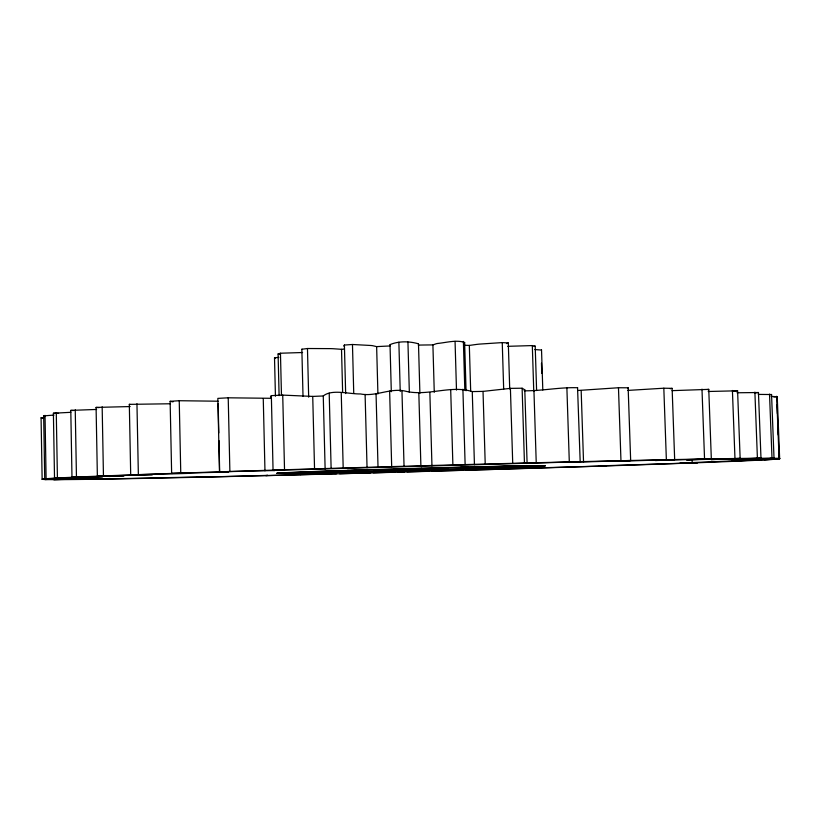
<?xml version="1.0" encoding="UTF-8"?>
<svg xmlns="http://www.w3.org/2000/svg" width="821" height="821" viewBox="0 0 821 821"><rect width="100%" height="100%" fill="white"/><g stroke="black" fill="none" stroke-linecap="round" stroke-linejoin="round"><path stroke-width="1.23" d="M466.061 390.755L464.624 342.46L464.296 343.127M524.219 390.591L524.793 389.831L527.092 463.249M577.573 388.23L580.17 461.659L526.045 463.434L526.969 463.311M43.985 417.704L41.071 417.817L43.431 418.3M541.347 350.044L534.882 349.561M390.006 345.969A98.715 8.21 -1.6 0 0 376.634 346.626L372.58 345.682A21.562 1.909 -1.4 0 0 371.02 345.497L352.466 344.492L344.399 345.046L343.855 345.826L344.389 346.575M272.336 470.269L325.126 468.976L323.258 395.968L312.729 396.42L282.722 395.106L271.351 395.63L270.489 396.707L271.33 397.621M323.258 395.968C331.858 388.867 348.915 394.142 360.419 393.947C375.423 397.005 389.411 387.974 404.548 390.96C426.971 396.923 450.349 384.68 472.26 391.586L474.446 464.768L527.01 463.208M76.107 478.222L80.171 478.048L44.734 478.828L43.657 415.878L54.001 415.077M509.718 389.031L508.302 342.962L506.526 343.568M628.178 460.684L630.661 460.499L628.147 387.799L627.644 387.984M418.361 345.097A98.715 8.21 -1.6 0 1 432.903 344.912L436.197 343.753A21.603 1.919 -1.8 0 1 437.583 343.465C446.388 342.603 456.466 339.607 464.624 342.46M580.078 461.72L575.962 462.151M279.099 395.65L278.093 353.974L280.454 353.225L302.58 352.517M325.126 468.894L474.343 464.748M347.139 470.464L379.959 469.715A99.054 0.749 -1.6 0 1 395.332 469.263L393.526 469.222L421.932 468.401M67.096 478.109L88.093 477.473L54.525 478.161L53.396 413.23L70.832 412.316M672.071 390.652L708.759 389.37L711.325 458.888L655.332 460.499L674.667 459.565L672.122 388.364L670.162 388.733M418.494 343.978A21.726 1.94 -1.6 0 0 418.135 343.712C409.135 341.187 398.811 341.013 390.232 344.522A21.736 1.94 -1.6 0 0 390.026 344.738M505.972 467.334L533.886 466.502L495.863 467.58A99.054 0.749 -1.6 0 1 487.592 467.898L505.551 467.601L471.131 468.483A99.054 0.749 -1.6 0 1 459.35 468.863L466.379 468.812M265.799 475.544L267.851 475.39L203.844 477.104M536.441 468.073L501.847 469.007M536.606 390.58L535.2 346.175L534.05 346.349M472.26 391.586L483.025 391.391L510.405 388.374L522.115 388.22L524.783 389.801M778.441 458.939L779.16 458.847L778.719 447.548M464.635 345.261A98.715 8.21 -1.6 0 1 469.325 345.425L477.124 344.348A21.254 1.847 -1.9 0 1 479.464 344.102L502.247 342.593L508.302 342.962M708.759 389.37L707.404 389.565M303.021 396.41L301.851 349.243L307.465 348.515L330.699 348.627A21.192 1.837 -1.3 0 1 333.152 348.72L341.515 349.315A98.715 8.21 -1.6 0 1 344.451 349.017M54.525 478.161L102.646 476.714L71.981 477.278L70.791 410.397L96.611 409.443M361.497 471.736L367.398 471.459A99.054 0.749 -1.6 0 1 355.247 471.736L321.709 472.773L337.995 472.106A99.054 0.749 -1.6 0 1 329.129 472.27L291.322 473.327L318.394 472.414A99.054 0.749 -1.6 0 1 314.258 472.424L277.282 473.348L312.062 472.301A99.054 0.749 -1.6 0 1 313.632 472.147L280.956 472.906L320.949 471.767A99.054 0.749 -1.6 0 1 328.379 471.459L306.797 471.849M273.054 470.135L271.351 395.63M501.775 469.068L500.01 469.202M466.277 468.853L442.693 469.489M524.414 390.817C542.229 390.95 559.871 387.102 577.727 387.748M736.981 392.766L758.46 392.53L760.985 458.251L711.037 459.575L740.142 458.446L737.586 390.786L733.748 391.196M401.551 470.649L402.413 470.546A99.054 0.749 -1.6 0 1 388.641 470.915L386.393 471.049M421.994 468.422L420.855 468.545A99.054 0.749 -1.6 0 1 436.444 468.124L468.278 467.077L465.887 467.293M467.282 470.043L465.918 470.135M71.981 477.278L124.104 475.78L97.371 476.19L96.088 407.421L130.17 406.559M300.568 474.671L265.809 475.605M378.029 467.426L376.059 394.07M44.734 478.828L57.542 478.376M275.435 396.235L274.512 357.771L278.822 357.412M577.697 390.498L618.47 387.748L628.147 387.799M758.46 392.53L755.033 392.838M426.161 469.971L424.857 470.053M97.371 476.19L152.47 474.671L130.703 474.897L129.318 404.363L170.245 403.768M770.478 394.614L771.555 394.532L774.018 458.282L739.249 459.483L755.556 459.093M627.798 390.416L663.82 388.21L672.122 388.364M172.923 473.45L171.64 473.44L170.132 401.325L179.235 400.72L218.088 401.212M627.87 460.704L626.043 460.827M773.813 396.954L777.241 396.738L779.642 458.518L758.019 459.247M772.407 459.421L744.401 460.109M223.866 471.993L219.484 471.839L217.842 398.38L228.217 397.805L271.238 398.308M511.278 466.071L512.109 466.03L472.947 467.252A99.054 0.749 -1.6 0 0 459.965 467.539L465.579 467.303M431.764 471.08L439.779 470.823M624.001 460.95L617.638 461.279L674.667 459.565M397.374 472.013L404.64 471.818M376.87 470.454L374.284 470.628L375.566 470.669M386.157 471.059L385.634 471.09M463.29 470.279L440.61 470.823M444.582 468.781L447.814 468.575L444.387 468.555M508.589 466.215L490.373 466.892A99.054 0.749 -1.6 0 1 498.604 466.769L538.987 465.64L507.286 466.697A99.054 0.749 -1.6 0 1 509.697 466.739L545.175 465.815L520.401 466.431M429.445 471.192L407.031 471.808M711.325 458.888L686.602 459.924L740.142 458.446M708.205 391.494L737.586 390.786M422.907 470.146L405.092 470.638M395.322 472.116L373.257 472.783M379.179 470.351L380.585 470.3M384.772 471.121L361.476 471.777M441.503 468.904L447.814 468.575L443.063 468.575M574.207 462.264L630.661 460.499M382.155 470.238L374.325 470.618L379.671 470.628M439.492 468.986L442.129 468.883M760.985 458.251L728.545 459.432L779.642 458.518M130.703 474.897L187.475 473.399L173.313 473.46M86.728 476.837L86.78 479.361L110.281 478.561L64.223 479.115M304.889 471.859L344.676 470.854A99.054 0.749 -1.6 0 1 357.084 470.443L350.834 470.536M381.734 470.259L392.13 469.889M440.661 468.945L434.945 469.15M605.385 465.723L697.634 462.736L680.045 463.065L759.733 459.873M171.64 473.44L228.546 472.013L227.622 472.013M386.26 470.094L388.938 470.002M435.448 469.13L424.549 469.489M219.484 471.839L274.83 470.515L272.387 470.392M391.915 469.899L398.626 469.684M429.178 469.335L431.374 469.263M199.955 476.95L86.78 479.361M743.457 459.719L751.831 459.791M751.708 459.452L767.82 459.288M764.32 459.729L776.615 459.001M605.118 465.907L599.217 465.928L605.898 465.928L535.508 467.97L536.38 468.001M42.107 479.207L69.251 478.776M50.132 479.351L44.847 479.515L55.705 478.982M396.923 469.745L404.64 469.509M417.15 469.704L426.253 469.427M745.447 459.996L740.604 460.201L760.749 459.319M749.481 459.863L732.096 460.766L760.913 460.078L754.314 460.335M745.92 460.294L754.417 460.037M498.542 469.284L467.416 470.023M758.358 394.408L771.555 394.532M53.17 478.879L66.101 478.14M61.072 478.653L74.454 478.274M74.752 478.612L78.765 478.448M402.3 469.581L413.876 469.243M408.345 469.961L419.387 469.643M770.026 458.313L774.018 458.282M759.918 458.98L768.148 458.754M412.676 469.284L421.44 469.048M519.262 466.667L508.835 466.944A99.054 0.749 -1.6 0 1 505.469 467.149M401.11 470.146L409.494 469.92M334.958 473.696L300.671 474.682M339.627 473.748L370.753 472.793M779.129 458.847A369.081 2.873 -1.6 0 0 248.342 470.905A369.081 2.873 -1.6 0 0 205.599 477.063A369.081 2.873 -1.6 0 0 779.129 458.847L765.675 459.185M420.629 469.068L425.689 468.935M394.47 470.31L401.9 470.125M75.789 478.499L83.239 478.653M72.402 478.92L78.837 478.756M71.489 479.248L53.652 479.628L84.317 478.664M425.001 468.955L432.657 468.77M390.262 470.412L394.696 470.31M73.869 478.551L55.715 479.331M431.425 468.801L439.04 468.637M391.473 470.382L383.93 470.546M49.742 479.115L42.138 479.29L41.071 417.817M771.176 396.389L777.241 396.738M434.761 468.729L436.741 468.688M438.578 468.647L443.186 468.575M381.098 470.597L384.382 470.536M440.272 468.617L441.811 468.596M381.765 470.587L376.613 470.659M535.2 346.175L532.316 345.579L508.538 346.298A20.751 1.755 -1.9 0 0 507.717 346.339M441.719 469.499L438.506 469.52A99.054 0.749 -1.6 0 1 424.868 469.92L426.253 469.951M568.081 466.944L571.242 466.985M402.793 470.659L401.643 470.659M349.141 470.546L347.17 470.505M336.559 473.758L335.122 473.727M44.765 415.898L43.657 415.878M58.558 413.363L53.396 413.23M73.521 410.51L70.791 410.397M99.156 407.616L96.088 407.421M280.166 354.128L278.093 353.974M130.17 404.455L129.318 404.363M173.046 401.869L170.132 401.325M302.436 349.387L301.851 349.243M275.261 358.315L274.553 357.812M777.066 404.866L777.405 413.651M777.898 426.202L778.236 434.997M776.666 396.276L779.078 458.457M769.523 394.111L772.007 458.262M754.889 392.151L757.414 458.272M732.414 390.478L734.969 458.518M701.986 389.133L704.551 459.001M692.103 460.407L692.195 462.941M663.82 388.21L666.365 459.729M618.47 387.748L620.963 460.714M581.165 390.498L583.536 462.049M566.88 387.799L569.302 461.925M541.521 349.695L542.804 390.006M541.46 363.21L541.788 373.452M533.948 390.724L536.246 463.177M532.316 345.579L533.763 391.484M522.115 388.22L524.455 463.034M510.405 388.374L512.725 463.342M502.247 342.593L503.673 389.154M483.025 391.391L485.232 464.481M469.325 345.425L470.679 391.032M463.383 341.423L464.819 390.037M462.9 389.226L465.127 464.583M455.06 341.362L456.486 390.078M450.688 389.493L452.884 464.912M432.903 344.912L434.268 392.315M429.855 392.52L431.959 465.907M418.494 344.009L419.89 393.433M418.823 392.807L420.896 466.215M407.934 341.957L409.351 392.469M401.951 390.745L404.045 466.266M398.873 342.224L400.227 391.473M390.026 344.779L391.309 391.689M389.626 391.104L391.689 466.615M376.634 346.626L377.917 393.977M365.099 394.439L367.049 467.744M352.466 344.492L353.738 393.115M344.399 345.046L345.662 393.557M341.515 349.315L342.634 392.284M341.238 392.725L343.188 468.011M329.2 393.177L331.12 468.37M312.729 396.42L314.556 469.294M307.465 348.515L308.675 397.169M282.722 395.106L284.528 469.776M280.454 353.225L281.47 395.117M263.264 398.708L264.967 470.833M228.217 397.805L229.88 471.5M218.15 403.747L218.797 432.944M218.971 440.569L219.669 472.301M179.235 400.72L180.764 473.122M136.953 403.747L138.359 474.62M102.163 406.805L103.456 475.944M91.059 476.785L91.1 479.3M75.245 409.802L76.456 477.073M56.28 412.676L57.419 477.996M45.032 415.364L46.109 478.705M197.276 477.247L205.897 476.816L197.348 477.237M337.174 472.434A134.223 1.016 -1.6 0 0 544.98 465.846A134.223 1.016 -1.6 0 0 350.967 470.289A134.223 1.016 -1.6 0 0 337.174 472.434"/></g></svg>
